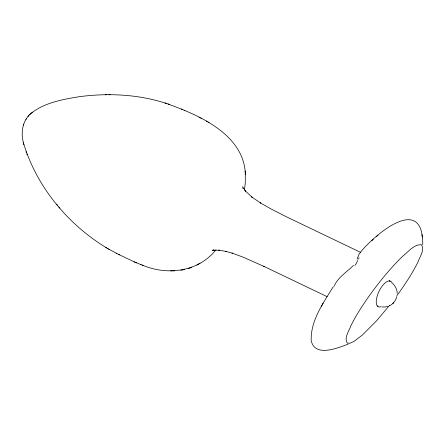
<?xml version="1.0" encoding="UTF-8"?>
<svg xmlns="http://www.w3.org/2000/svg" width="445" height="445" viewBox="0 0 445 445"><rect width="100%" height="100%" fill="white"/><g stroke="black" fill="none" stroke-linecap="round" stroke-linejoin="round"><path stroke-width="0.67" d="M244.461 190.043L245.295 182.572L245.278 173.144M396.834 296.487C395.878 300.458 393.202 304.074 389.458 305.815M31.523 112.986C22.606 119.911 20.526 132.41 23.435 142.828C36.54 187.028 68.508 225.215 107.907 248.683M23.413 125.006L23.546 124.606M23.579 124.494L23.696 124.155M357.674 257.711L357.151 259.157M357.802 257.327L359.343 253.561L360.628 252.482M333.8 286.864L334.078 286.23M334.379 285.595C338.467 276.901 346.989 271.94 353.508 265.348M333.01 287.07C323.126 303.368 310.432 320.812 311.205 340.736C315.032 357.73 338.072 347.801 348.157 344.146M321.307 306.494L322.069 305.092M322.436 304.413L323.148 303.101M26.016 119.282L26.205 118.987M26.277 118.876L26.5 118.537M396.879 295.691C404.661 284.995 412.02 273.936 417.944 262.094C419.646 256.904 425.025 250.023 421.454 244.739C413.895 244.216 408.421 251.864 402.914 256.042C392.557 266.004 383.317 277.068 374.634 288.51C365.829 300.336 357.469 312.579 350.849 325.784C349.147 330.969 343.768 337.855 347.345 343.139L349.92 343.262L353.975 341.426L362.53 334.907L376.626 320.717L389.392 305.531M28.046 116.462L28.363 116.101M28.536 115.895L28.897 115.489M216.031 249.662C198.709 271.823 167.242 275.811 142.361 265.131M360.517 252.165C375.152 234.281 423.256 193.28 422.75 244.694M392.891 303.445L393.302 303.012M393.386 302.917L393.742 302.544M29.615 114.732L29.976 114.387M30.327 114.053L30.727 113.67M371.931 240.634L373.255 239.393M376.603 236.412L378.028 235.171M32.023 112.574C45.685 102.367 63.179 99.307 79.627 96.648C108.619 92.86 138.64 94.357 166.547 103.485M31.128 113.314L32.463 112.207M212.882 250.285L213.628 249.845M196.818 265.048L200.005 263.245M212.538 250.463L213.344 250.057L212.115 250.624L213.216 250.324M188.252 268.591L189.943 268.001M190.121 267.935L191.773 267.356M387.918 306.405L385.047 306.972L381.81 306.972M212.343 250.485L214.306 250.118M180.842 270.282L182.506 269.97M182.973 269.876L184.603 269.57M213.444 250.279L219.468 250.212L218.773 250.146L226.36 251.453L225.737 251.319L232.54 253.244L231.967 253.055L243.243 257.199L264.13 266.483L263.618 266.243L327.108 296.659M105.187 94.74L106.55 94.735M108.78 94.724L110.176 94.718M170.685 270.888L172.321 270.883M173.072 270.866L174.685 270.86M168.082 103.997L182.122 109.381M165.012 102.979L169.623 104.508M135.797 262.544L141.098 264.664M140.331 264.386L143.129 265.409M184.186 110.288C211.887 121.646 244.583 141.032 245.39 174.707M118.793 254.495L134.791 262.111M134.04 261.788L136.548 262.867M181.371 109.058L184.936 110.61M360.472 252.304L287.553 217.36L271.022 208.972L260.164 202.764L260.67 203.076L251.675 196.924L252.176 197.313L245.056 190.677L245.534 191.25L242.625 186.639L243.037 188.702M198.976 117.213L199.705 117.58M200.561 118.003L201.296 118.37M107.201 248.271L116.807 253.489M116.078 253.122L119.527 254.863M208.177 122.097L208.883 122.509M206.374 121.062L207.081 121.468M105.838 247.476L106.544 247.887M108.563 249.05L109.27 249.456M392.801 283.571C395.405 286.185 397.268 289.728 397.196 293.489M56.593 204.166L57.477 205.24M58.89 206.947L59.797 208.043M25.982 151.689L26.249 152.412M26.806 153.948L27.089 154.721M23.29 142.2L23.88 144.725M421.888 234.509L422.272 237.135M245.128 171.086L245.24 172.705M380.976 306.688A14.196 5.974 -64.4 0 1 379.079 291.214A14.196 5.974 -64.4 0 1 392.24 283.454M357.513 260.381A15.297 7.671 -34.4 0 1 354.932 265.42M359.009 257.694A23.902 7.487 -46.9 0 1 358.631 259.201M389.258 280.645A14.196 5.974 -64.4 0 1 389.998 281.702M378.011 306.01A14.196 5.974 -64.4 0 1 377.327 306.043"/></g></svg>
